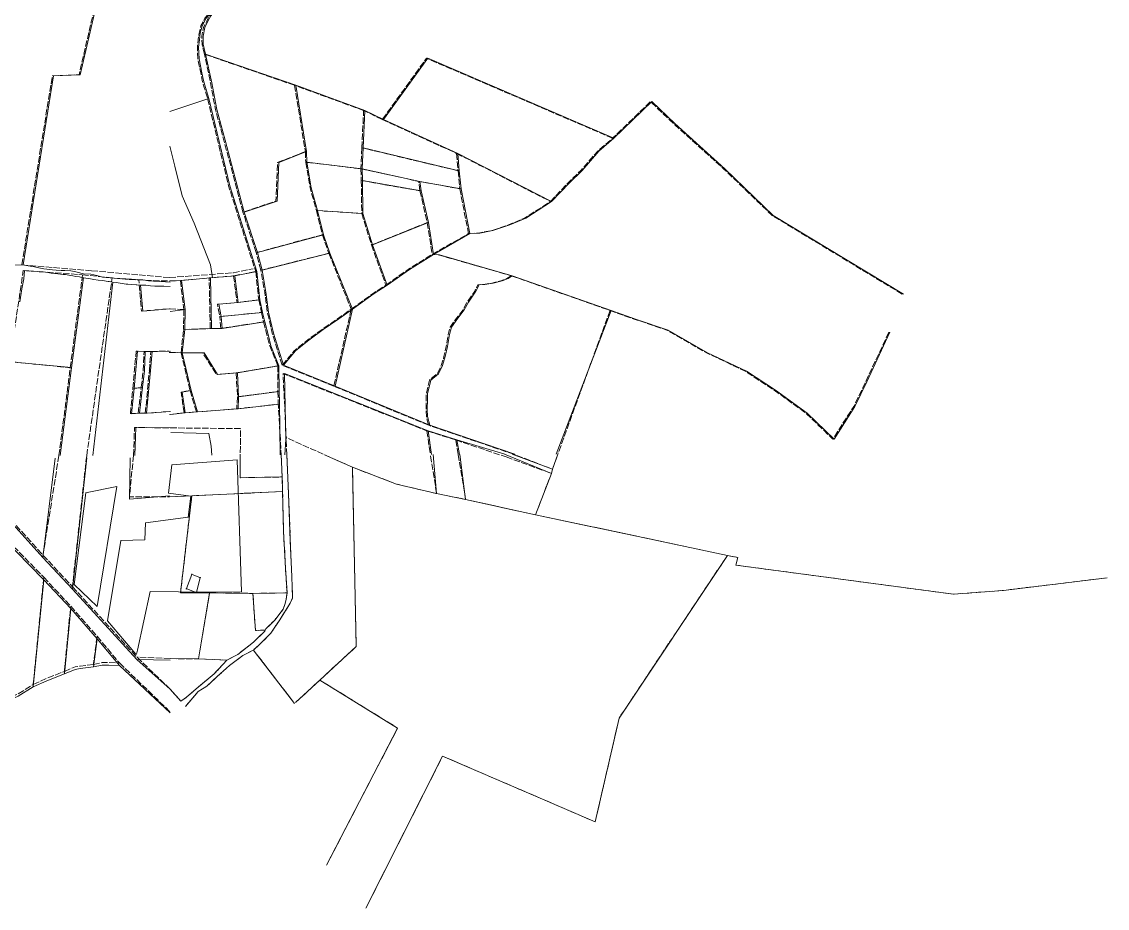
# Model space of a CAD drawing. Header units: millimetres. Extents: x 611548 to 616630, y 1316670 to 1320037.
# Drawn here: x 614588 to 616630, y 1316670 to 1318338 of the extents above; entities that cross this region are included whole.
import ezdxf

# ---------------------------------------------------------------- set-up
doc = ezdxf.new("R2010")
doc.units = ezdxf.units.MM
doc.linetypes.add('ACAD_ISO02W100', pattern=[15, 12, -3])
doc.layers.add('2', color=7, linetype='Continuous')
doc.layers.add('FONDO_MANAGUA', color=8, linetype='ACAD_ISO02W100')
for name, color, linetype, lineweight in [('Level 18', 7, 'Continuous', 0), ('Level 20', 7, 'Continuous', 0), ('limite de parcel', 7, 'Continuous', 0), ('PARCELAS', 7, 'Continuous', 0)]:
    doc.layers.add(name, color=color, linetype=linetype, lineweight=lineweight)

msp = doc.modelspace()

# ---------------------------------------------------------------- linework, layer by layer
at = {"color": 1, "lineweight": 0}
for points in [[(614907.91984, 1317297.48136), (614898.26514, 1317271.24115)], [(614923.3795, 1317291.82148), (614908.55658, 1317297.76454)], [(614916.81172, 1317264.31583), (614923.71895, 1317291.15119)], [(614898.56091, 1317270.59705), (614916.21866, 1317264.00647)]]:
    msp.add_lwpolyline(points, dxfattribs=at)
for centre in [(614908.09249, 1317297.95061), (614923.84359, 1317291.63541), (614898.09249, 1317270.77191), (614916.68709, 1317263.83161)]:
    msp.add_circle(centre, 0.5, dxfattribs=at)
at = {"layer": '2', "color": 1, "lineweight": 0}
for p, q in [((614681.74713, 1317686.66276), (614704.16013, 1317856.10876)), ((614722.24213, 1317521.42276), (614759.42613, 1317847.64576)), ((614818.85913, 1317680.78076), (614820.60313, 1317717.37576)), ((614820.72313, 1317717.37276), (614833.80013, 1317717.07876)), ((614830.54113, 1317681.12676), (614833.43013, 1317717.08676)), ((614833.80013, 1317717.07876), (614867.92113, 1317717.99776)), ((614567.86113, 1317697.97276), (614681.75513, 1317686.72376)), ((614660.40813, 1317521.24276), (614681.74713, 1317686.66276)), ((614815.35813, 1317650.16676), (614818.98613, 1317680.90776)), ((614822.98113, 1317600.85376), (614830.54113, 1317681.12676)), ((614830.48313, 1317680.50776), (614830.54113, 1317681.12676)), ((614794.79813, 1317600.16076), (614799.48113, 1317647.67276)), ((614815.25413, 1317649.30376), (614799.49513, 1317647.83276)), ((614809.42513, 1317600.96376), (614815.35813, 1317650.16676)), ((614810.16313, 1317601.00376), (614794.79813, 1317600.16076)), ((614823.62013, 1317600.84576), (614810.16313, 1317601.00376)), ((614868.25713, 1317604.51576), (614823.49413, 1317600.83576))]:
    msp.add_line(p, q, dxfattribs=at)
for points in [[(614590.71313, 1317880.23976), (614648.00613, 1318235.98676), (614698.29013, 1318237.73976), (614737.67213, 1318408.02776)], [(614590.15513, 1317880.35176), (614558.79113, 1317879.17676), (614494.93113, 1317881.27776), (614488.45513, 1317881.16976), (614475.88513, 1317881.08176), (614468.26713, 1317881.10476), (614459.12613, 1317881.13276), (614453.41313, 1317881.65776), (614448.20813, 1317881.92776), (614442.36913, 1317882.45476), (614437.03713, 1317882.59776), (614429.41913, 1317882.62076), (614418.62613, 1317882.65376), (614405.29313, 1317881.93176), (614397.92813, 1317881.44576), (614392.08613, 1317880.95576), (614383.45113, 1317880.60076), (614376.08613, 1317880.24176), (614372.02313, 1317880.25476), (614364.91413, 1317880.52976)], [(614867.53713, 1317847.86776), (614858.61613, 1317848.39976), (614836.27213, 1317849.22976), (614826.87913, 1317850.27476), (614815.96313, 1317851.83376), (614783.97313, 1317854.09076), (614761.24813, 1317855.04976), (614740.17613, 1317857.27476), (614729.51713, 1317859.97576), (614718.35013, 1317862.55076), (614704.38613, 1317863.48376), (614692.71213, 1317866.31476), (614690.04613, 1317866.70376), (614680.78213, 1317868.76576), (614669.10313, 1317869.56376), (614662.37413, 1317869.58376), (614652.98013, 1317870.37476), (614645.87113, 1317870.77776), (614629.62413, 1317872.86076), (614626.70513, 1317873.50476), (614620.23313, 1317874.66876), (614612.23713, 1317876.09076), (614606.90713, 1317876.99676), (614590.15513, 1317880.35176)], [(614584.65713, 1317810.85776), (614588.27013, 1317834.99176), (614591.86913, 1317853.66076), (614593.43013, 1317869.28576), (614610.18713, 1317868.21876), (614620.85213, 1317867.93176), (614628.59413, 1317866.89176), (614636.97113, 1317865.59476), (614643.69813, 1317864.68476), (614649.41013, 1317864.03176), (614656.01113, 1317863.50376), (614661.34213, 1317862.59776), (614666.29313, 1317862.20176), (614670.73513, 1317861.67976), (614676.95413, 1317860.64476), (614684.18813, 1317859.35176), (614689.77313, 1317858.44476), (614696.62713, 1317857.66176), (614698.91113, 1317857.01876), (614704.87613, 1317855.98476)], [(614704.87613, 1317855.98476), (614708.55513, 1317854.82976), (614717.44013, 1317853.65876), (614723.65913, 1317852.62276), (614732.03613, 1317851.45376), (614739.39813, 1317850.41476), (614743.58713, 1317850.02076), (614747.01413, 1317849.50176), (614750.94913, 1317849.10876), (614752.85313, 1317848.72176), (614759.07213, 1317847.68676)], [(614759.07213, 1317847.68676), (614765.79913, 1317846.90376), (614777.09513, 1317845.08976), (614784.58313, 1317843.92376), (614787.88413, 1317843.53176), (614794.61213, 1317843.25776), (614803.62613, 1317842.72176), (614805.02213, 1317842.58976), (614811.24213, 1317842.06276)], [(614811.24213, 1317842.06276), (614821.65313, 1317841.90376), (614830.41013, 1317840.35276), (614838.28213, 1317840.07476), (614842.09113, 1317840.06276), (614845.13813, 1317840.18076), (614849.70913, 1317840.29376), (614852.37613, 1317840.28576), (614855.29613, 1317840.27676), (614867.56313, 1317839.10276)], [(614867.68513, 1317797.67076), (614815.69713, 1317793.12476), (614811.63113, 1317842.05676)], [(614799.46913, 1317647.54776), (614805.86913, 1317717.79976), (614820.72313, 1317717.37276)], [(614800.84113, 1317521.65076), (614802.60813, 1317574.21376), (614868.34913, 1317573.50876)]]:
    msp.add_lwpolyline(points, dxfattribs=at)
at = {"layer": 'FONDO_MANAGUA', "color": 1, "lineweight": 0}
for p, q in [((615101.33725, 1318217.84271), (614931.91425, 1318276.47071)), ((615231.38325, 1318170.49571), (615101.33725, 1318217.84271)), ((615101.33725, 1318217.84271), (615121.88725, 1318093.14271)), ((615228.16625, 1318100.28771), (615231.38325, 1318170.49571)), ((615266.42525, 1318153.37371), (615231.38325, 1318170.49571)), ((615266.42525, 1318153.37371), (615406.34625, 1318089.72271)), ((615228.16625, 1318100.28771), (615226.29325, 1318060.86071)), ((615409.06525, 1318057.15371), (615227.91225, 1318100.28871)), ((615121.88725, 1318093.14271), (615122.34825, 1318073.29871)), ((615406.34625, 1318089.72271), (615582.81225, 1317999.28071)), ((615406.34625, 1318089.72271), (615409.06525, 1318057.15371)), ((615226.29325, 1318060.86071), (615122.34825, 1318073.29871)), ((615226.29325, 1318060.86071), (615335.05925, 1318037.13771)), ((615226.29325, 1318060.86071), (615227.00325, 1318038.72671)), ((615227.00325, 1318038.72671), (615227.87325, 1317976.65071)), ((615227.00325, 1318038.72671), (615337.39125, 1318019.32871)), ((615409.06525, 1318057.15371), (615412.29025, 1318023.31171)), ((615335.05925, 1318037.13771), (615412.29025, 1318023.31171)), ((615337.39125, 1318019.32871), (615335.05925, 1318037.13771)), ((615337.39125, 1318019.32871), (615351.01325, 1317959.55371)), ((615412.29025, 1318023.31171), (615428.61425, 1317938.81571)), ((615029.41025, 1317903.05471), (615004.42325, 1317979.17371)), ((615142.47025, 1317982.43471), (615153.80225, 1317936.87171)), ((615142.47025, 1317982.43471), (615227.87325, 1317976.65071)), ((615227.87325, 1317976.65071), (615246.03625, 1317917.59071)), ((615351.01325, 1317959.55371), (615246.03625, 1317917.59071)), ((615351.01325, 1317959.55371), (615360.39125, 1317899.78771)), ((615153.80225, 1317936.87171), (615029.41025, 1317903.05471)), ((615153.80225, 1317936.87171), (615165.66725, 1317901.99371)), ((615360.39125, 1317899.78771), (615428.61425, 1317938.81571)), ((615246.03625, 1317917.59071), (615273.31225, 1317841.72071)), ((615037.97525, 1317869.96371), (615029.41025, 1317903.05471)), ((615037.97525, 1317869.96371), (615165.66725, 1317901.99371)), ((615165.66725, 1317901.99371), (615208.12625, 1317796.83371)), ((615360.39125, 1317899.78771), (615371.82925, 1317898.99971)), ((615371.82925, 1317898.99971), (615508.75825, 1317859.77771)), ((614565.33325, 1317696.66171), (614591.13625, 1317869.27871)), ((614565.33325, 1317696.66171), (614591.13625, 1317869.27871)), ((614679.45325, 1317686.65571), (614702.579, 1317861.4902)), ((614710.37025, 1317521.39671), (614758.2921, 1317855.73056)), ((614886.62825, 1317850.56371), (614940.75825, 1317855.52571)), ((614940.75825, 1317855.52571), (614986.75625, 1317859.45071)), ((614942.77625, 1317760.09471), (614940.75825, 1317855.52571)), ((614986.75625, 1317859.45071), (615028.30925, 1317867.44071)), ((614986.75625, 1317859.45071), (614993.23625, 1317809.32971)), ((615028.30925, 1317867.44071), (615034.03025, 1317814.51371)), ((615508.75825, 1317859.77771), (615694.94325, 1317794.24471)), ((614865.23625, 1317849.75071), (614886.62825, 1317850.56371)), ((614886.62825, 1317850.56371), (614893.11825, 1317796.37171)), ((615034.03025, 1317814.51371), (614993.23625, 1317809.32971)), ((615034.03025, 1317814.51371), (615039.05825, 1317790.58871)), ((614893.11825, 1317796.37171), (614865.39125, 1317797.66371)), ((614893.11825, 1317796.37171), (614892.70425, 1317758.70571)), ((615208.12625, 1317796.83371), (615175.24225, 1317651.89871)), ((615694.94325, 1317794.24471), (615596.82425, 1317524.08471)), ((614960.76625, 1317782.78671), (615039.05825, 1317790.58871)), ((614962.85525, 1317760.65071), (614960.76625, 1317782.78671)), ((615039.05825, 1317790.58871), (615043.08325, 1317772.77171)), ((614887.98425, 1317714.92071), (614892.70425, 1317758.70571)), ((614892.70425, 1317758.70571), (614942.77625, 1317760.09471)), ((614962.85525, 1317760.65071), (614942.77625, 1317760.09471)), ((615043.08325, 1317772.77171), (614962.85525, 1317760.65071)), ((614816.56525, 1317680.77371), (614818.30925, 1317717.36871)), ((614818.42925, 1317717.36571), (614831.50625, 1317717.07171)), ((614828.24725, 1317681.11971), (614831.13625, 1317717.07971)), ((614831.50625, 1317717.07171), (614865.62725, 1317717.99071)), ((614865.63525, 1317715.12371), (614887.98425, 1317714.92071)), ((614887.98425, 1317714.92071), (614904.93825, 1317643.95571)), ((614565.56725, 1317697.96571), (614679.46125, 1317686.71671)), ((614658.11425, 1317521.23571), (614679.45325, 1317686.65571)), ((614813.06425, 1317650.15971), (614816.69225, 1317680.90071)), ((614820.68725, 1317600.84671), (614828.24725, 1317681.11971)), ((614828.18925, 1317680.50071), (614828.24725, 1317681.11971)), ((614991.78825, 1317676.98871), (615069.83325, 1317690.03371)), ((614991.78825, 1317676.98871), (614993.93425, 1317631.94771)), ((615069.83325, 1317690.03371), (615070.22825, 1317641.95171)), ((615353.78125, 1317578.24171), (615175.24225, 1317651.89871)), ((614792.50425, 1317600.15371), (614797.18725, 1317647.66571)), ((614812.96025, 1317649.29671), (614797.20125, 1317647.82571)), ((614807.13125, 1317600.95671), (614813.06425, 1317650.15971)), ((614904.93825, 1317643.95571), (614916.75025, 1317603.32571)), ((614993.93425, 1317631.94771), (614992.74825, 1317609.36071)), ((614993.93425, 1317631.94771), (615070.22825, 1317641.95171)), ((615070.22825, 1317641.95171), (615070.68825, 1317621.59871)), ((614992.74825, 1317609.36071), (615070.73625, 1317617.87571)), ((615070.68825, 1317621.59871), (615076.26425, 1317522.48471)), ((614807.86925, 1317600.99671), (614792.50425, 1317600.15371)), ((614821.32625, 1317600.83871), (614807.86925, 1317600.99671)), ((614865.96325, 1317604.50871), (614821.20025, 1317600.82871)), ((614865.98125, 1317598.36971), (614893.61925, 1317601.74371)), ((614893.61925, 1317601.74371), (614916.75025, 1317603.32571)), ((614916.75025, 1317603.32571), (614992.74825, 1317609.36071)), ((615513.79125, 1317523.82971), (615353.78125, 1317578.24171)), ((615210.34825, 1317499.43971), (615085.45387, 1317555.10044)), ((615350.45225, 1317567.81871), (615404.55925, 1317550.65571)), ((615350.45225, 1317567.81871), (615356.94625, 1317523.34771)), ((615404.55925, 1317550.65571), (615499.74879, 1317518.69827)), ((615409.31325, 1317523.50871), (615404.55925, 1317550.65571)), ((614658.11425, 1317521.23571), (614628.17325, 1317334.12471)), ((614710.37025, 1317521.39671), (614683.63225, 1317274.64671)), ((615078.17425, 1317481.15171), (615076.26425, 1317522.48471)), ((615368.67825, 1317449.78171), (615356.94625, 1317523.34771)), ((615409.31325, 1317523.50871), (615423.25625, 1317438.89771)), ((615499.74879, 1317518.69827), (615584.50925, 1317487.81771)), ((615586.82625, 1317495.68571), (615513.79125, 1317523.82971)), ((615596.82425, 1317524.08471), (615586.82625, 1317495.68571)), ((615554.73725, 1317409.67171), (615584.50925, 1317487.81771)), ((615584.50925, 1317487.81771), (615586.82625, 1317495.68571)), ((615078.83025, 1317453.70671), (615078.17425, 1317481.15171)), ((614516.98425, 1317456.63971), (614628.17325, 1317334.12471)), ((615078.83025, 1317453.70671), (614908.08225, 1317445.73271)), ((615368.67825, 1317449.78171), (615423.25625, 1317438.89771)), ((614908.08225, 1317445.73271), (614866.43825, 1317443.88071)), ((615423.25625, 1317438.89771), (615554.73725, 1317409.67171)), ((614551.98025, 1317371.89871), (614629.65325, 1317292.44171)), ((614628.17325, 1317334.12471), (614683.63225, 1317274.64671)), ((614629.65325, 1317292.44171), (614609.82225, 1317090.75971)), ((614629.65325, 1317292.44171), (614680.25625, 1317238.27871)), ((614920.87525, 1317138.71671), (614941.67025, 1317263.15971)), ((614941.67025, 1317263.15971), (615023.21425, 1317262.07971)), ((615023.21425, 1317262.07971), (615087.23725, 1317263.10071)), ((614668.41725, 1317115.43871), (614680.25625, 1317238.27871)), ((614680.25625, 1317238.27871), (614730.11025, 1317181.31571)), ((614730.11025, 1317181.31571), (614723.00425, 1317128.40671)), ((614730.11025, 1317181.31571), (614772.04925, 1317131.17871)), ((614867.33825, 1317139.34971), (614804.52925, 1317142.51671)), ((615023.73225, 1317155.65271), (615101.43625, 1317055.07071)), ((614772.04925, 1317131.17871), (614867.63425, 1317039.07471)), ((614867.33825, 1317139.34971), (614920.87525, 1317138.71671)), ((614920.87525, 1317138.71671), (614973.95225, 1317136.74771)), ((615103.20425, 1317056.71171), (615148.84225, 1317098.96771)), ((614867.50825, 1317081.77071), (614887.53225, 1317059.33071))]:
    msp.add_line(p, q, dxfattribs=at)
at = {"layer": 'FONDO_MANAGUA', "color": 1, "lineweight": 0, "flags": 128}
for points in [[(614931.91425, 1318276.47071), (614927.38325, 1318295.05171), (614927.16525, 1318310.56971), (614930.25425, 1318326.59071), (614936.12925, 1318338.53471), (614941.49225, 1318348.69871), (614950.92425, 1318359.87171), (614958.83125, 1318370.79371), (614966.50025, 1318388.58471), (614969.33925, 1318406.89571), (614970.90325, 1318423.17371), (614978.57925, 1318443.76271), (614985.73225, 1318458.75671), (614995.17325, 1318473.23671), (615005.88925, 1318489.74971), (615017.36025, 1318502.95271), (615024.00925, 1318519.72871), (615026.50025, 1318712.55771), (614935.22625, 1318707.92371), (614942.29825, 1318903.03171), (614952.70525, 1319110.59871), (614968.40425, 1319405.66771)], [(614588.41925, 1317880.23271), (614645.71225, 1318235.97971), (614695.99625, 1318237.73271), (614735.37825, 1318408.02071)], [(614951.72425, 1318375.64271), (614949.41525, 1318366.74371), (614945.07525, 1318358.86671), (614939.46625, 1318352.01071), (614932.83725, 1318343.88371), (614925.17725, 1318329.90871), (614921.83925, 1318315.92371), (614920.03125, 1318303.71671), (614918.72625, 1318289.47371), (614919.43725, 1318267.59371), (614924.96725, 1318241.37871), (614927.72925, 1318226.87171), (614931.51125, 1318213.63471), (614937.81725, 1318192.76071)], [(615004.42325, 1317979.17371), (614968.39225, 1318114.84771), (614952.76725, 1318172.37571), (614943.22625, 1318222.25871), (614931.91425, 1318276.47071)], [(615699.77925, 1318118.33871), (615349.57225, 1318268.68971), (615266.42525, 1318153.37371)], [(614937.81725, 1318192.76071), (614977.33925, 1318028.58671), (615028.30925, 1317867.44071)], [(616244.63025, 1317825.09871), (615999.66425, 1317973.18471), (615908.60825, 1318060.89671), (615814.49625, 1318145.81771), (615771.12325, 1318187.12471), (615699.77925, 1318118.33871)], [(615582.81225, 1317999.28071), (615615.68825, 1318034.06171), (615640.14925, 1318057.92171), (615671.75825, 1318094.23171), (615699.77925, 1318118.33871)], [(615121.88725, 1318093.14271), (615069.47025, 1318072.65071), (615066.50225, 1318000.15371), (615004.42325, 1317979.17371)], [(615122.34825, 1318073.29871), (615130.68125, 1318024.79671), (615142.47025, 1317982.43471)], [(615428.61425, 1317938.81571), (615447.42825, 1317939.79271), (615471.84425, 1317944.57271), (615504.15425, 1317955.18671), (615533.92825, 1317968.09671), (615557.60525, 1317982.79971), (615582.81225, 1317999.28071)], [(615273.31225, 1317841.72071), (615315.07425, 1317871.64871), (615360.39125, 1317899.78771)], [(615078.22525, 1317691.28771), (615059.55725, 1317751.62071), (615050.24525, 1317791.32771), (615045.24925, 1317828.73471), (615037.97525, 1317869.96371)], [(615508.75825, 1317859.77771), (615500.86425, 1317854.19771), (615489.41525, 1317850.15271), (615472.88025, 1317845.60971), (615457.11325, 1317843.35371), (615446.18025, 1317842.61471), (615440.30525, 1317830.67071), (615426.27425, 1317810.09571), (615418.35925, 1317795.35771), (615406.11925, 1317779.61171), (615394.13225, 1317763.10171), (615390.53925, 1317748.86271), (615386.67325, 1317726.48471), (615382.56125, 1317707.66771), (615377.43625, 1317690.63471), (615369.77325, 1317675.38771), (615355.25525, 1317663.46171), (615349.34625, 1317637.27171), (615349.32025, 1317626.33271), (615348.76925, 1317608.52571), (615349.49925, 1317594.78671), (615353.78125, 1317578.24171)], [(614865.39125, 1317797.66371), (614813.40325, 1317793.11771), (614808.53034, 1317851.76051)], [(615208.12625, 1317796.83371), (615249.12525, 1317826.50971), (615273.31225, 1317841.72071)], [(614993.23625, 1317809.32971), (614956.38725, 1317805.93571), (614960.76625, 1317782.78671)], [(615175.24225, 1317651.89871), (615078.22525, 1317691.28771), (615100.66125, 1317718.45971), (615125.87625, 1317738.50171), (615153.12525, 1317758.79471), (615182.15225, 1317778.31971), (615208.12625, 1317796.83371)], [(616219.29325, 1317753.41371), (616175.85525, 1317659.88971), (616153.37325, 1317613.38371), (616114.07925, 1317552.41371), (616063.60625, 1317601.11371), (616003.71425, 1317644.49271), (615949.39625, 1317679.97271), (615876.26425, 1317714.73071), (615801.88025, 1317757.37771), (615742.44125, 1317777.35071), (615694.94325, 1317794.24471)], [(615043.08325, 1317772.77171), (615049.88425, 1317746.55471), (615054.67025, 1317727.97271), (615069.83325, 1317690.03371)], [(614797.17525, 1317647.54071), (614803.57525, 1317717.79271), (614818.42925, 1317717.36571)], [(614887.98425, 1317714.92071), (614928.90925, 1317714.50771), (614954.43025, 1317673.84771), (614991.78825, 1317676.98871)], [(615086.93825, 1317522.51771), (615079.96825, 1317675.51171), (615350.45225, 1317567.81871)], [(614904.93825, 1317643.95571), (614887.91525, 1317640.86271), (614893.61925, 1317601.74371)], [(614798.54725, 1317521.64371), (614800.31425, 1317574.20671), (614999.22986, 1317572.07356), (614999.72538, 1317571.56822), (614998.90725, 1317479.68171), (615078.17425, 1317481.15171)], [(614798.54725, 1317521.64371), (614790.63525, 1317443.70271), (614866.43825, 1317443.88071)], [(615086.93825, 1317522.51771), (615089.99425, 1317450.10571), (615093.45925, 1317360.90371), (615096.24725, 1317293.55771), (615097.87125, 1317253.91171), (615093.00525, 1317243.76671), (615073.57525, 1317212.08071), (615056.71125, 1317186.99071), (615035.03425, 1317165.47671), (615024.58225, 1317156.11571)], [(615148.84225, 1317098.96771), (615217.42425, 1317161.97071), (615210.34825, 1317499.43971)], [(615210.34825, 1317499.43971), (615293.04325, 1317467.86371), (615368.67825, 1317449.78171)], [(615087.23725, 1317263.10071), (615084.36925, 1317309.61171), (615080.82625, 1317378.73971), (615078.83025, 1317453.70671)], [(614908.08225, 1317445.73271), (614887.05225, 1317263.37271), (614941.67025, 1317263.15971)], [(615554.73725, 1317409.67171), (615756.79225, 1317367.46671), (615915.69125, 1317333.30671)], [(615235.58625, 1316669.71371), (615379.97625, 1316956.02671), (615667.07325, 1316832.17971), (615712.03425, 1317027.65871), (615915.69125, 1317333.30671)], [(615915.69125, 1317333.30671), (615935.23825, 1317329.67371), (615931.62625, 1317315.20371), (616341.18625, 1317260.50171), (616435.46425, 1317267.75771), (616630.40725, 1317291.39171)], [(614683.63225, 1317274.64671), (614804.52925, 1317142.51671), (614867.50825, 1317081.77071)], [(615047.34425, 1317195.41171), (615064.17525, 1317211.86271), (615080.26025, 1317232.63571), (615083.85725, 1317243.03971), (615085.66825, 1317251.41871), (615087.23725, 1317263.10071)], [(615023.21425, 1317262.07971), (615027.65725, 1317192.34371), (615046.31925, 1317193.25671)], [(614973.95225, 1317136.74771), (614994.82525, 1317147.33871), (615024.38325, 1317170.34571), (615045.29525, 1317191.10071), (615047.34425, 1317195.41171)], [(615024.58225, 1317156.11571), (615004.21525, 1317145.01471), (614978.99425, 1317126.56371), (614956.55925, 1317106.32371), (614936.41625, 1317087.34471), (614920.11825, 1317077.24471), (614896.38525, 1317049.38571)], [(614668.41725, 1317115.43871), (614688.45725, 1317123.66771), (614698.10925, 1317125.23871), (614723.00425, 1317128.40671)], [(614723.00425, 1317128.40671), (614739.50925, 1317131.78871), (614752.21925, 1317131.84871), (614772.04925, 1317131.17871)], [(614887.53225, 1317059.33071), (614898.23125, 1317066.91171), (614920.66125, 1317086.13571), (614950.48025, 1317110.92071), (614973.95225, 1317136.74771)], [(614609.82225, 1317090.75971), (614635.43825, 1317102.31971), (614668.41725, 1317115.43871)], [(615148.84225, 1317098.96771), (615295.32925, 1317008.70071), (615161.72025, 1316751.05871)], [(614472.63225, 1317025.29071), (614492.69225, 1317029.45271), (614514.76225, 1317038.45371), (614535.54925, 1317049.73671), (614551.00425, 1317059.97771), (614567.49025, 1317067.17271), (614581.69425, 1317073.34071), (614609.82225, 1317090.75971)]]:
    msp.add_lwpolyline(points, dxfattribs=at)
at = {"layer": 'FONDO_MANAGUA', "color": 1, "lineweight": 0}
for points in [[(614588.41929, 1317880.23295), (614719.67576, 1317869.14665), (614865.93459, 1317856.20521), (614986.29348, 1317865.34037), (615023.61989, 1317872.95292)], [(614588.41929, 1317880.23295), (614719.67576, 1317869.14665), (614865.93459, 1317856.20521), (614986.29348, 1317865.34037), (615023.61989, 1317872.95292)], [(614591.13625, 1317869.27871), (614702.15532, 1317861.534), (614790.51994, 1317852.39884), (614865.23625, 1317849.75071)], [(614591.13625, 1317869.27871), (614702.15532, 1317861.534), (614790.51994, 1317852.39884), (614865.23625, 1317849.75071)]]:
    msp.add_lwpolyline(points, dxfattribs=at)
at = {"layer": 'Level 18', "color": 1, "lineweight": 0}
for p, q in [((614686.97225, 1317278.74871), (614708.54225, 1317451.40671)), ((614766.94225, 1317463.17971), (614708.12525, 1317451.32271)), ((614730.20625, 1317237.14571), (614766.94225, 1317463.17971)), ((614686.97225, 1317278.74871), (614730.20625, 1317237.14571))]:
    msp.add_line(p, q, dxfattribs=at)
at = {"layer": 'Level 20', "color": 1, "lineweight": 0}
msp.add_lwpolyline([(614774.59637, 1317361.79954), (614749.54837, 1317210.39754), (614803.03237, 1317148.05354), (614804.12137, 1317147.73554), (614805.93037, 1317155.57054), (614830.03637, 1317265.86254), (614936.57537, 1317264.69154), (615001.58637, 1317265.31554), (614993.77937, 1317513.44254), (614870.78737, 1317504.14754), (614864.04737, 1317450.83754), (614906.16337, 1317445.14654), (614901.45837, 1317405.38554), (614820.91937, 1317394.99254), (614819.59137, 1317362.68254)], close=True, dxfattribs=at)
at = {"layer": 'limite de parcel', "color": 1, "lineweight": 0}
for p, q in [((615078.17425, 1317481.15171), (615076.26425, 1317522.48471)), ((615210.34825, 1317499.43971), (615158.07325, 1317522.73671)), ((615368.67825, 1317449.78171), (615362.32025, 1317523.36371)), ((615412.40025, 1317523.51771), (615423.25625, 1317438.89771)), ((615496.20925, 1317523.77571), (615584.50925, 1317487.81771)), ((615586.82625, 1317495.68571), (615510.98225, 1317523.82071)), ((615596.82425, 1317524.08471), (615586.82625, 1317495.68571)), ((615554.73725, 1317409.67171), (615584.50925, 1317487.81771)), ((615584.50925, 1317487.81771), (615586.82625, 1317495.68571)), ((615078.83025, 1317453.70671), (615078.17425, 1317481.15171)), ((615078.83025, 1317453.70671), (614908.08225, 1317445.73271)), ((615368.67825, 1317449.78171), (615423.25625, 1317438.89771)), ((614908.08225, 1317445.73271), (614866.43825, 1317443.88071)), ((615423.25625, 1317438.89771), (615554.73725, 1317409.67171)), ((614920.87525, 1317138.71671), (614941.67025, 1317263.15971)), ((614941.67025, 1317263.15971), (615023.21425, 1317262.07971)), ((615023.21425, 1317262.07971), (615087.23725, 1317263.10071)), ((615023.73225, 1317155.65271), (615101.43625, 1317055.07071)), ((614867.33825, 1317139.34971), (614920.87525, 1317138.71671)), ((614920.87525, 1317138.71671), (614973.95225, 1317136.74771)), ((615103.20425, 1317056.71171), (615148.84225, 1317098.96771)), ((614867.50825, 1317081.77071), (614887.53225, 1317059.33071))]:
    msp.add_line(p, q, dxfattribs=at)
for points in [[(614999.28625, 1317522.24871), (614998.90725, 1317479.68171), (615078.17425, 1317481.15171)], [(615086.93825, 1317522.51771), (615089.99425, 1317450.10571), (615093.45925, 1317360.90371), (615096.24725, 1317293.55771), (615097.87125, 1317253.91171), (615093.00525, 1317243.76671), (615073.57525, 1317212.08071), (615056.71125, 1317186.99071), (615035.03425, 1317165.47671), (615024.58225, 1317156.11571)], [(615148.84225, 1317098.96771), (615217.42425, 1317161.97071), (615210.34825, 1317499.43971)], [(615210.34825, 1317499.43971), (615293.04325, 1317467.86371), (615368.67825, 1317449.78171)], [(615087.23725, 1317263.10071), (615084.36925, 1317309.61171), (615080.82625, 1317378.73971), (615078.83025, 1317453.70671)], [(614908.08225, 1317445.73271), (614887.05225, 1317263.37271), (614941.67025, 1317263.15971)], [(615554.73725, 1317409.67171), (615756.79225, 1317367.46671), (615915.69125, 1317333.30671)], [(615235.58625, 1316669.71371), (615379.97625, 1316956.02671), (615667.07325, 1316832.17971), (615712.03425, 1317027.65871), (615915.69125, 1317333.30671)], [(615915.69125, 1317333.30671), (615935.23825, 1317329.67371), (615931.62625, 1317315.20371), (616341.18625, 1317260.50171), (616435.46425, 1317267.75771), (616630.40725, 1317291.39171)], [(615047.34425, 1317195.41171), (615064.17525, 1317211.86271), (615080.26025, 1317232.63571), (615083.85725, 1317243.03971), (615085.66825, 1317251.41871), (615087.23725, 1317263.10071)], [(615023.21425, 1317262.07971), (615027.65725, 1317192.34371), (615046.31925, 1317193.25671)], [(614973.95225, 1317136.74771), (614994.82525, 1317147.33871), (615024.38325, 1317170.34571), (615045.29525, 1317191.10071), (615047.34425, 1317195.41171)], [(615024.58225, 1317156.11571), (615004.21525, 1317145.01471), (614978.99425, 1317126.56371), (614956.55925, 1317106.32371), (614936.41625, 1317087.34471), (614920.11825, 1317077.24471), (614896.38525, 1317049.38571)], [(614887.53225, 1317059.33071), (614898.23125, 1317066.91171), (614920.66125, 1317086.13571), (614950.48025, 1317110.92071), (614973.95225, 1317136.74771)], [(615148.84225, 1317098.96771), (615295.32925, 1317008.70071), (615161.72025, 1316751.05871)]]:
    msp.add_lwpolyline(points, dxfattribs=at)
at = {"layer": 'PARCELAS', "color": 1, "lineweight": 0}
for p, q in [((615103.63113, 1318217.84976), (614934.20813, 1318276.47776)), ((615233.67713, 1318170.50276), (615103.63113, 1318217.84976)), ((615103.63113, 1318217.84976), (615124.18113, 1318093.14976)), ((614940.11113, 1318192.76776), (614866.58513, 1318168.76676)), ((615230.46013, 1318100.29476), (615233.67713, 1318170.50276)), ((615268.71913, 1318153.38076), (615233.67713, 1318170.50276)), ((615268.71913, 1318153.38076), (615408.64013, 1318089.72976)), ((615230.46013, 1318100.29476), (615228.58713, 1318060.86776)), ((615411.35913, 1318057.16076), (615230.20613, 1318100.29576)), ((615124.18113, 1318093.14976), (615124.64213, 1318073.30576)), ((615408.64013, 1318089.72976), (615585.10613, 1317999.28776)), ((615408.64013, 1318089.72976), (615411.35913, 1318057.16076)), ((615228.58713, 1318060.86776), (615124.64213, 1318073.30576)), ((615228.58713, 1318060.86776), (615337.35313, 1318037.14476)), ((615228.58713, 1318060.86776), (615229.29713, 1318038.73376)), ((615229.29713, 1318038.73376), (615230.16713, 1317976.65776)), ((615229.29713, 1318038.73376), (615339.68513, 1318019.33576)), ((615411.35913, 1318057.16076), (615414.58413, 1318023.31876)), ((615337.35313, 1318037.14476), (615414.58413, 1318023.31876)), ((615339.68513, 1318019.33576), (615337.35313, 1318037.14476)), ((615339.68513, 1318019.33576), (615353.30713, 1317959.56076)), ((615414.58413, 1318023.31876), (615430.90813, 1317938.82276)), ((615031.70413, 1317903.06176), (615006.71713, 1317979.18076)), ((615144.76413, 1317982.44176), (615156.09613, 1317936.87876)), ((615144.76413, 1317982.44176), (615230.16713, 1317976.65776)), ((615230.16713, 1317976.65776), (615248.33013, 1317917.59776)), ((615353.30713, 1317959.56076), (615248.33013, 1317917.59776)), ((615353.30713, 1317959.56076), (615362.68513, 1317899.79476)), ((615156.09613, 1317936.87876), (615031.70413, 1317903.06176)), ((615156.09613, 1317936.87876), (615167.96113, 1317902.00076)), ((615362.68513, 1317899.79476), (615430.90813, 1317938.82276)), ((615248.33013, 1317917.59776), (615275.60613, 1317841.72776)), ((615040.26913, 1317869.97076), (615031.70413, 1317903.06176)), ((615040.26913, 1317869.97076), (615167.96113, 1317902.00076)), ((615167.96113, 1317902.00076), (615210.42013, 1317796.84076)), ((615362.68513, 1317899.79476), (615374.12313, 1317899.00676)), ((615374.12313, 1317899.00676), (615511.05213, 1317859.78476)), ((614888.92213, 1317850.57076), (614943.05213, 1317855.53276)), ((614943.05213, 1317855.53276), (614989.05013, 1317859.45776)), ((614945.07013, 1317760.10176), (614943.05213, 1317855.53276)), ((614989.05013, 1317859.45776), (615030.60313, 1317867.44776)), ((614989.05013, 1317859.45776), (614995.53013, 1317809.33676)), ((615030.60313, 1317867.44776), (615036.32413, 1317814.52076)), ((615511.05213, 1317859.78476), (615697.23713, 1317794.25176)), ((614867.53013, 1317849.75776), (614888.92213, 1317850.57076)), ((614888.92213, 1317850.57076), (614895.41213, 1317796.37876)), ((615036.32413, 1317814.52076), (614995.53013, 1317809.33676)), ((615036.32413, 1317814.52076), (615041.35213, 1317790.59576)), ((614895.41213, 1317796.37876), (614867.70013, 1317792.49576)), ((614895.41213, 1317796.37876), (614894.99813, 1317758.71276)), ((615210.42013, 1317796.84076), (615177.53613, 1317651.90576)), ((615697.23713, 1317794.25176), (615593.36313, 1317524.07376)), ((614963.06013, 1317782.79376), (615041.35213, 1317790.59576)), ((614965.14913, 1317760.65776), (614963.06013, 1317782.79376)), ((615041.35213, 1317790.59576), (615045.37713, 1317772.77876)), ((614890.27813, 1317714.92776), (614894.99813, 1317758.71276)), ((614894.99813, 1317758.71276), (614945.07013, 1317760.10176)), ((614965.14913, 1317760.65776), (614945.07013, 1317760.10176)), ((615045.37713, 1317772.77876), (614965.14913, 1317760.65776)), ((614867.92913, 1317715.13076), (614890.27813, 1317714.92776)), ((614890.27813, 1317714.92776), (614907.23213, 1317643.96276)), ((614994.08213, 1317676.99576), (615072.12713, 1317690.04076)), ((614994.08213, 1317676.99576), (614996.22813, 1317631.95476)), ((615072.12713, 1317690.04076), (615072.52213, 1317641.95876)), ((615356.07513, 1317578.24876), (615177.53613, 1317651.90576)), ((614907.23213, 1317643.96276), (614919.04413, 1317603.33276)), ((614996.22813, 1317631.95476), (614995.04213, 1317609.36776)), ((614996.22813, 1317631.95476), (615072.52213, 1317641.95876)), ((615072.52213, 1317641.95876), (615072.98213, 1317621.60576)), ((614995.04213, 1317609.36776), (615073.03013, 1317617.88276)), ((615072.98213, 1317621.60576), (615074.25813, 1317522.47876)), ((614868.27513, 1317598.37676), (614895.91313, 1317601.75076)), ((614895.91313, 1317601.75076), (614919.04413, 1317603.33276)), ((614919.04413, 1317603.33276), (614995.04213, 1317609.36776)), ((615516.08513, 1317523.83676), (615356.07513, 1317578.24876)), ((615082.90413, 1317522.50576), (615084.76313, 1317551.36576)), ((615352.74613, 1317567.82576), (615406.85313, 1317550.66276)), ((615352.74613, 1317567.82576), (615359.24013, 1317523.35476)), ((615406.85313, 1317550.66276), (615496.76613, 1317523.77676)), ((615411.60713, 1317523.51576), (615406.85313, 1317550.66276)), ((614651.15425, 1317516.63371), (614628.18725, 1317329.53071)), ((614710.38425, 1317516.80271), (614683.64625, 1317270.05271)), ((614516.99825, 1317452.04571), (614628.18725, 1317329.53071)), ((614551.99425, 1317367.30471), (614629.66725, 1317287.84771)), ((614628.18725, 1317329.53071), (614683.64625, 1317270.05271)), ((614629.66725, 1317287.84771), (614609.83625, 1317086.16571)), ((614629.66725, 1317287.84771), (614680.27025, 1317233.68471)), ((614668.43125, 1317110.84471), (614680.27025, 1317233.68471)), ((614680.27025, 1317233.68471), (614730.12425, 1317176.72171)), ((614730.12425, 1317176.72171), (614723.01825, 1317123.81271)), ((614730.12425, 1317176.72171), (614772.06325, 1317126.58471)), ((614772.06325, 1317126.58471), (614867.63925, 1317037.53871)), ((614867.34725, 1317136.40671), (614804.54325, 1317137.92271))]:
    msp.add_line(p, q, dxfattribs=at)
for points in [[(614934.20813, 1318276.47776), (614929.67713, 1318295.05876), (614929.45913, 1318310.57676), (614932.54813, 1318326.59776), (614938.42313, 1318338.54176), (614943.78613, 1318348.70576), (614953.21813, 1318359.87876), (614961.12513, 1318370.80076), (614968.79413, 1318388.59176), (614971.63313, 1318406.90276), (614973.19713, 1318423.18076), (614980.87313, 1318443.76976), (614988.02613, 1318458.76376), (614997.46713, 1318473.24376), (615008.18313, 1318489.75676), (615019.65413, 1318502.95976), (615026.30313, 1318519.73576), (615028.79413, 1318712.56476), (614937.52013, 1318707.93076), (614944.59213, 1318903.03876), (614954.99913, 1319110.60576), (614970.69813, 1319405.67476)], [(614954.01813, 1318375.64976), (614951.70913, 1318366.75076), (614947.36913, 1318358.87376), (614941.76013, 1318352.01776), (614935.13113, 1318343.89076), (614927.47113, 1318329.91576), (614924.13313, 1318315.93076), (614922.32513, 1318303.72376), (614921.02013, 1318289.48076), (614921.73113, 1318267.60076), (614927.26113, 1318241.38576), (614930.02313, 1318226.87876), (614933.80513, 1318213.64176), (614940.11113, 1318192.76776)], [(615006.71713, 1317979.18076), (614970.68613, 1318114.85476), (614955.06113, 1318172.38276), (614945.52013, 1318222.26576), (614934.20813, 1318276.47776)], [(615702.07313, 1318118.34576), (615351.86613, 1318268.69676), (615268.71913, 1318153.38076)], [(614940.11113, 1318192.76776), (614979.63313, 1318028.59376), (615030.60313, 1317867.44776)], [(616246.92413, 1317825.10576), (616001.95813, 1317973.19176), (615910.90213, 1318060.90376), (615816.79013, 1318145.82476), (615773.41713, 1318187.13176), (615702.07313, 1318118.34576)], [(614947.06813, 1317855.87576), (614943.49813, 1317880.21976), (614912.29113, 1317958.78676), (614890.30213, 1318010.14376), (614876.43713, 1318065.84576), (614866.77813, 1318103.48776)], [(615585.10613, 1317999.28776), (615617.98213, 1318034.06876), (615642.44313, 1318057.92876), (615674.05213, 1318094.23876), (615702.07313, 1318118.34576)], [(615124.18113, 1318093.14976), (615071.76413, 1318072.65776), (615068.79613, 1318000.16076), (615006.71713, 1317979.18076)], [(615124.64213, 1318073.30576), (615132.97513, 1318024.80376), (615144.76413, 1317982.44176)], [(615430.90813, 1317938.82276), (615449.72213, 1317939.79976), (615474.13813, 1317944.57976), (615506.44813, 1317955.19376), (615536.22213, 1317968.10376), (615559.89913, 1317982.80676), (615585.10613, 1317999.28776)], [(615275.60613, 1317841.72776), (615317.36813, 1317871.65576), (615362.68513, 1317899.79476)], [(615080.51913, 1317691.29476), (615061.85113, 1317751.62776), (615052.53913, 1317791.33476), (615047.54313, 1317828.74176), (615040.26913, 1317869.97076)], [(615511.05213, 1317859.78476), (615503.15813, 1317854.20476), (615491.70913, 1317850.15976), (615475.17413, 1317845.61676), (615459.40713, 1317843.36076), (615448.47413, 1317842.62176), (615442.59913, 1317830.67776), (615428.56813, 1317810.10276), (615420.65313, 1317795.36476), (615408.41313, 1317779.61876), (615396.42613, 1317763.10876), (615392.83313, 1317748.86976), (615388.96713, 1317726.49176), (615384.85513, 1317707.67476), (615379.73013, 1317690.64176), (615372.06713, 1317675.39476), (615357.54913, 1317663.46876), (615351.64013, 1317637.27876), (615351.61413, 1317626.33976), (615351.06313, 1317608.53276), (615351.79313, 1317594.79376), (615356.07513, 1317578.24876)], [(615210.42013, 1317796.84076), (615251.41913, 1317826.51676), (615275.60613, 1317841.72776)], [(614995.53013, 1317809.33676), (614958.68113, 1317805.94276), (614963.06013, 1317782.79376)], [(615177.53613, 1317651.90576), (615080.51913, 1317691.29476), (615102.95513, 1317718.46676), (615128.17013, 1317738.50876), (615155.41913, 1317758.80176), (615184.44613, 1317778.32676), (615210.42013, 1317796.84076)], [(616221.58713, 1317753.42076), (616178.14913, 1317659.89676), (616155.66713, 1317613.39076), (616116.37313, 1317552.42076), (616065.90013, 1317601.12076), (616006.00813, 1317644.49976), (615951.69013, 1317679.97976), (615878.55813, 1317714.73776), (615804.17413, 1317757.38476), (615744.73513, 1317777.35776), (615697.23713, 1317794.25176)], [(615045.37713, 1317772.77876), (615052.17813, 1317746.56176), (615056.96413, 1317727.97976), (615072.12713, 1317690.04076)], [(614890.27813, 1317714.92776), (614931.20313, 1317714.51476), (614956.72413, 1317673.85476), (614994.08213, 1317676.99576)], [(615084.76313, 1317551.36576), (615082.26213, 1317675.51876), (615352.74613, 1317567.82576)], [(614907.23213, 1317643.96276), (614890.20913, 1317640.86976), (614895.91313, 1317601.75076)], [(614868.37413, 1317565.03876), (614940.24713, 1317563.17476), (614944.37613, 1317538.75376), (614945.94413, 1317522.08476)], [(614792.12625, 1317517.03471), (614790.64925, 1317439.10871), (614866.43425, 1317445.50971)], [(614683.64625, 1317270.05271), (614804.54325, 1317137.92271), (614867.50825, 1317081.77071)], [(614668.43125, 1317110.84471), (614688.47125, 1317119.07371), (614698.12325, 1317120.64471), (614723.01825, 1317123.81271)], [(614723.01825, 1317123.81271), (614739.52325, 1317127.19471), (614752.23325, 1317127.25471), (614772.06325, 1317126.58471)], [(614609.83625, 1317086.16571), (614635.45225, 1317097.72571), (614668.43125, 1317110.84471)], [(614472.64625, 1317020.69671), (614492.70625, 1317024.85871), (614514.77625, 1317033.85971), (614535.56325, 1317045.14271), (614551.01825, 1317055.38371), (614567.50425, 1317062.57871), (614581.70825, 1317068.74671), (614609.83625, 1317086.16571)]]:
    msp.add_lwpolyline(points, dxfattribs=at)

doc.saveas('drawing.dxf')
